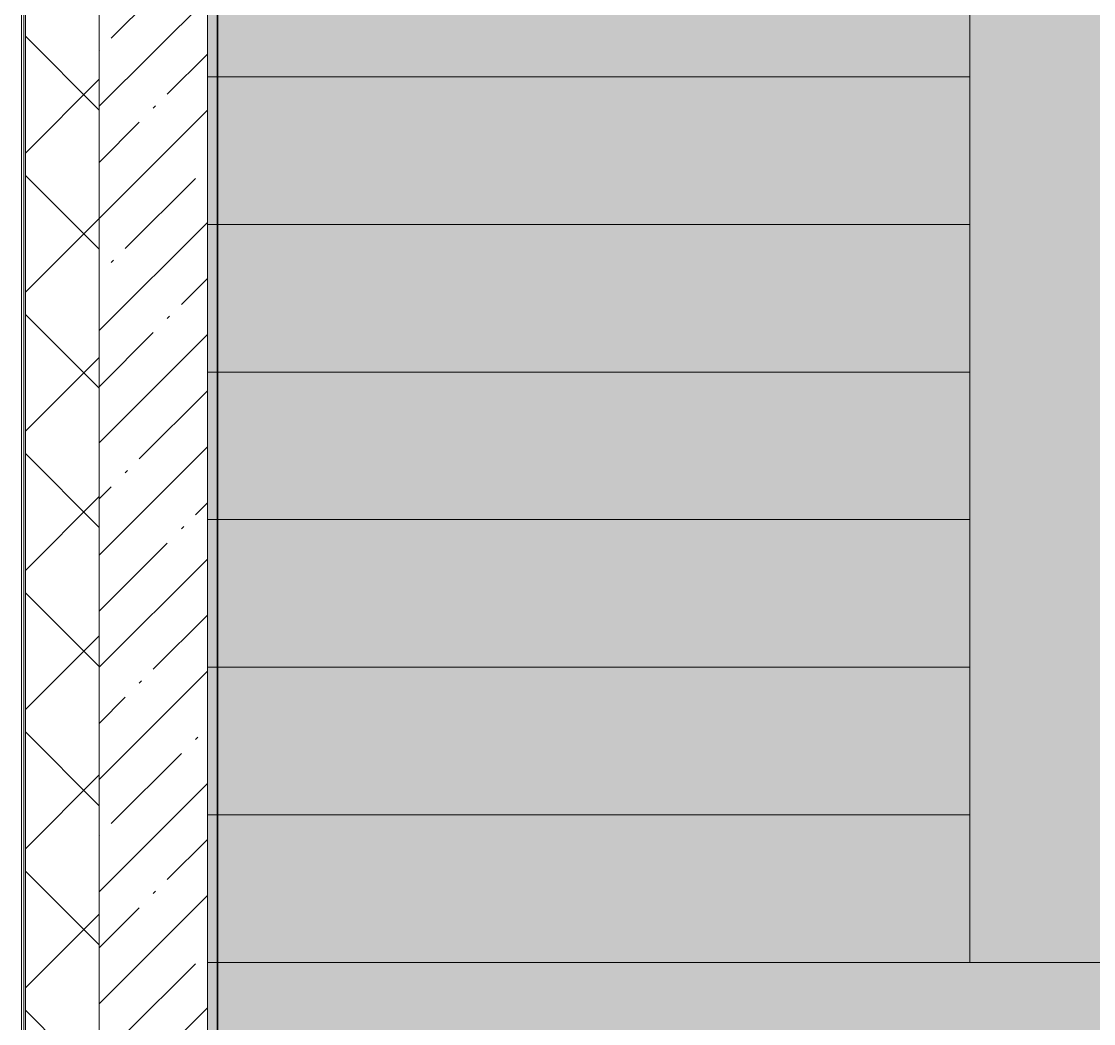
# Model space of a CAD drawing. Header units: millimetres. Extents: x -164500 to 426394, y -23753 to 102118.
# Drawn here: x 148504 to 150684, y 76035 to 78072 of the extents above; entities that cross this region are included whole.
import ezdxf

# ---------------------------------------------------------------- set-up
doc = ezdxf.new("R2010")
doc.units = ezdxf.units.MM
doc.linetypes.add('Осевая', pattern=[6350, 1270, -952.5, 3175, -952.5])
doc.layers.add('A-AREA-PATT-2', color=7, linetype='Continuous', lineweight=5, true_color=0xcde0ef, transparency=1)
for name, color, linetype, lineweight in [('A-WALL', 7, 'Continuous', 5), ('I-WALL', 7, 'Continuous', 5), ('S-STRS', 7, 'Continuous', 9), ('S-STRS-MBND', 7, 'Continuous', 9), ('Оси', 7, 'Continuous', 9), ('Оси-2', 7, 'Осевая', 9)]:
    doc.layers.add(name, color=color, linetype=linetype, lineweight=lineweight)
for name, color, linetype, lineweight, true_color in [('A-WALL-1', 9, 'Continuous', 5, 0x808080), ('A-WALL-FNSH-1', 9, 'Continuous', 5, 0x808080), ('S-STRS-1', 7, 'Continuous', 9, 0xeef6ff)]:
    doc.layers.add(name, color=color, linetype=linetype, lineweight=lineweight, true_color=true_color)

# ---------------------------------------------------------------- blocks, each defined once
blk = doc.blocks.new('2floor')
at = {"layer": 'A-AREA-PATT-2'}
blk.add_hatch(color=256, dxfattribs=at).paths.add_polyline_path([(150732.1, 1620), (150732.1, 5237.9), (150432.1, 5237.9), (150432.1, 1620)])
at = {"layer": 'A-WALL'}
h = blk.add_hatch(dxfattribs=at)
h.set_pattern_fill('FP_24', color=256, style=0, pattern_type=2)
h.set_pattern_definition([(45, (148772.12, 0), (-141.4214, 141.4214), []), (135, (148772.12, 0), (-141.4214, -141.4214), [])])
h.paths.add_polyline_path([(148662.1, -100), (148662.1, 5220), (148512.1, 5220), (148512.1, -100)])
h.paths.add_polyline_path([(148644.1, 7320), (148662.1, 7320), (148662.1, 8520), (148512.1, 8520), (148512.1, 7320)])
h.paths.add_polyline_path([(148512.1, 10620), (148662.1, 10620), (148662.1, 11520), (148512.1, 11520), (148512.1, 10849.9)])
h.paths.add_polyline_path([(148512.1, 13120), (148662.1, 13120), (148662.1, 15350), (148512.1, 15350), (148512.1, 13926.6)])
at = {"layer": 'I-WALL'}
h = blk.add_hatch(dxfattribs=at)
h.set_pattern_fill('FP_1', color=256, style=0, pattern_type=2)
h.set_pattern_definition([(45, (148772.12, 0), (-114.0493, 114.0493), []), (45, (148886.17, 0), (-114.0493, 114.0493), [201.612, -40.322, 6.706, -33.617])])
h.paths.add_polyline_path([(148662.1, -100), (148882.1, -100), (148882.1, 5220), (148662.1, 5220), (148662.1, 594.2)])
h.paths.add_polyline_path([(148662.1, 7320), (148882.1, 7320), (148882.1, 7900), (148662.1, 7900), (148662.1, 7773.2)])
h = blk.add_hatch(dxfattribs=at)
h.set_pattern_fill('FP_191', color=256, style=0, pattern_type=2)
h.set_pattern_definition([(0, (148772.123, 0), (243.84, 60.96), [20.117, -162.763, 20.117, -162.763, -975.36]), (0, (148772.123, 0), (243.84, 60.96), [-365.76, 20.117, -345.643, 20.117, -162.763, -426.72]), (0, (148772.123, 0), (243.84, 60.96), [-914.4, 20.117, -101.803, 20.117, -284.683]), (120, (148863.563, 30.48), (-174.7129, 180.69163), [20.117, -162.763, 20.117, -162.763, -975.36]), (120, (148863.563, 30.48), (-174.7129, 180.69163), [-365.76, 20.117, -345.643, 20.117, -162.763, -426.72]), (120, (148863.563, 30.48), (-174.7129, 180.69163), [-914.4, 20.117, -101.803, 20.117, -284.683]), (240, (148894.043, 152.4), (-69.1271, -241.65163), [20.117, -162.763, 20.117, -162.763, -975.36]), (240, (148894.043, 152.4), (-69.1271, -241.65163), [-365.76, 20.117, -345.643, 20.117, -162.763, -426.72]), (240, (148894.043, 152.4), (-69.1271, -241.65163), [-914.4, 20.117, -101.803, 20.117, -284.683])])
h.paths.add_polyline_path([(148882.1, 120), (148902.1, 120), (148902.1, 5220), (148882.1, 5220), (148882.1, 140)])
h.paths.add_polyline_path([(148882.1, 7320), (148902.1, 7320), (148902.1, 7659), (148882.1, 7659.8)])
at = {"layer": 'S-STRS-1'}
for points in [[(150432.1, 3420), (150432.1, 3720), (148902.1, 3720), (148902.1, 3420)], [(148902.1, 3120), (150432.1, 3120), (150432.1, 3420), (148902.1, 3420)], [(150432.1, 2820), (150432.1, 3120), (148902.1, 3120), (148902.1, 2820)], [(148902.1, 2520), (150432.1, 2520), (150432.1, 2820), (148902.1, 2820), (148902.1, 2645.4)], [(150432.1, 2220), (150432.1, 2520), (148902.1, 2520), (148902.1, 2220)], [(148902.1, 1920), (150432.1, 1920), (150432.1, 2220), (148902.1, 2220)], [(148902.1, 1620), (150432.1, 1620), (150432.1, 1920), (148902.1, 1920)]]:
    blk.add_hatch(color=256, dxfattribs=at).paths.add_polyline_path(points)
h = blk.add_hatch(color=256, dxfattribs=at)
h.paths.add_polyline_path([(148902.1, 120), (148903.1, 140), (151907.1, 141), (151907.1, 535), (152262.1, 536), (152262.1, 1620), (148902.1, 1620), (148902.1, 139.4)])
h.paths.add_polyline_path([(152282.1, 140), (152262.1, 141), (152262.1, 460), (151982.1, 460), (151982.1, 140), (152270, 140)])
at = {"layer": 'A-WALL'}
for p, q in [((148509.1, 5220), (148509.1, -253)), ((148512.1, 5220), (148512.1, -250)), ((148662.1, 5220), (148662.1, -100)), ((148882.1, 5220), (148882.1, 120))]:
    blk.add_line(p, q, dxfattribs=at)
at = {"layer": 'A-WALL-1'}
blk.add_line((148902.1, 120), (148902.1, 5220), dxfattribs=at)
at = {"layer": 'A-WALL-FNSH-1'}
for p, q in [((148504.1, 5220), (148504.1, -258)), ((148902.1, 5220), (148902.1, 140))]:
    blk.add_line(p, q, dxfattribs=at)
at = {"layer": 'I-WALL'}
blk.add_line((148903.1, 7659), (148903.1, 141), dxfattribs=at)
at = {"layer": 'S-STRS'}
for p, q in [((150432.1, 3420), (150432.1, 3720)), ((148902.1, 3420), (150432.1, 3420)), ((148902.1, 3420), (150432.1, 3420)), ((150432.1, 3120), (150432.1, 3420)), ((148902.1, 3120), (150432.1, 3120)), ((148902.1, 3120), (150432.1, 3120)), ((150432.1, 2820), (150432.1, 3120)), ((148902.1, 2820), (150432.1, 2820)), ((148902.1, 2820), (150432.1, 2820)), ((150432.1, 2520), (150432.1, 2820)), ((148902.1, 2520), (150432.1, 2520)), ((148902.1, 2520), (150432.1, 2520)), ((150432.1, 2220), (150432.1, 2520)), ((148902.1, 2220), (150432.1, 2220)), ((148902.1, 2220), (150432.1, 2220)), ((150432.1, 1920), (150432.1, 2220)), ((148902.1, 1920), (150432.1, 1920)), ((148902.1, 1920), (150432.1, 1920)), ((150432.1, 1620), (150432.1, 1920)), ((148902.1, 1620), (150432.1, 1620)), ((148902.1, 1620), (150432.1, 1620)), ((150732.1, 1620), (150432.1, 1620))]:
    blk.add_line(p, q, dxfattribs=at)
at = {"layer": 'S-STRS-MBND'}
for p, q in [((148882.1, 1620), (148882.1, 5520)), ((150432.1, 1620), (150432.1, 5520)), ((148882.1, 3420), (150432.1, 3420)), ((148882.1, 3420), (150432.1, 3420)), ((148882.1, 3120), (150432.1, 3120)), ((148882.1, 3120), (150432.1, 3120)), ((148882.1, 2820), (150432.1, 2820)), ((148882.1, 2820), (150432.1, 2820)), ((148882.1, 2520), (150432.1, 2520)), ((148882.1, 2520), (150432.1, 2520)), ((148882.1, 2220), (150432.1, 2220)), ((148882.1, 2220), (150432.1, 2220)), ((148882.1, 1920), (150432.1, 1920)), ((148882.1, 1920), (150432.1, 1920)), ((148882.1, 1620), (148882.1, 120)), ((148882.1, 1620), (150432.1, 1620)), ((148882.1, 1620), (150432.1, 1620)), ((150732.1, 1620), (150432.1, 1620))]:
    blk.add_line(p, q, dxfattribs=at)
at = {"layer": 'Оси'}
blk.add_line((148882.1, -1906.3), (148882.1, 3093.7), dxfattribs=at)
at = {"layer": 'Оси-2'}
blk.add_line((148882.1, 3093.7), (148882.1, 10380), dxfattribs=at)

msp = doc.modelspace()

# ---------------------------------------------------------------- block references
msp.add_blockref('2floor', (0, 74539.358))

doc.saveas('drawing.dxf')
